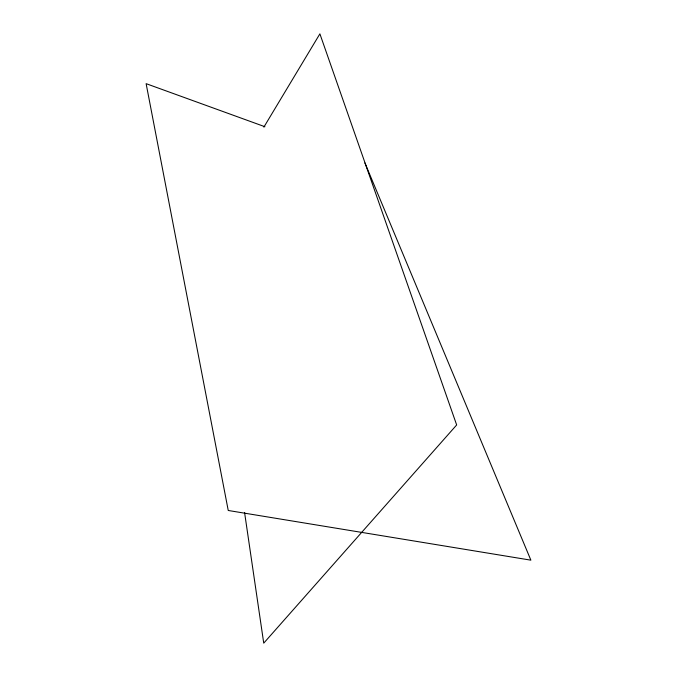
<?xml version="1.0" encoding="UTF-8"?>
<svg xmlns="http://www.w3.org/2000/svg" width="677" height="677" viewBox="0 0 677 677"><rect width="100%" height="100%" fill="white"/><g stroke="black" fill="none" stroke-linecap="round" stroke-linejoin="round"><path stroke-width="1.02" d="M263.869 127.115L319.891 33.85L456.662 424.953L263.734 643.15L244.592 512.607M264.927 126.726L146.122 83.66L228.242 510.483L530.878 560.167L364.928 162.971"/></g></svg>
